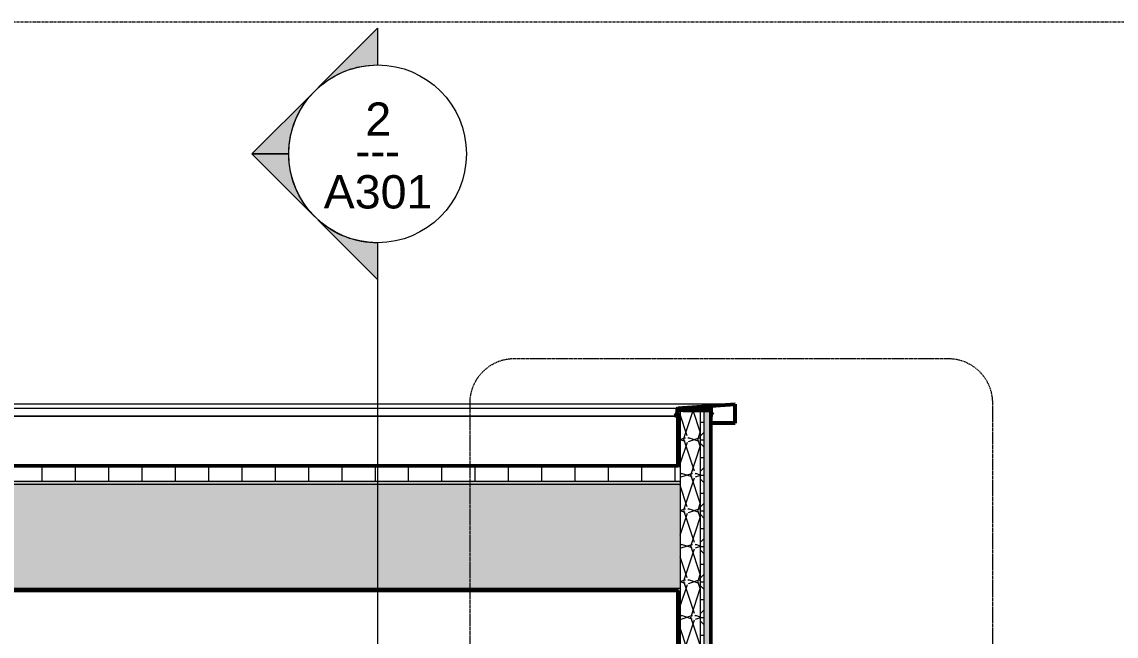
# Model space of a CAD drawing. Header units: inches. Extents: x 9661 to 16493, y -360 to 681.
# Drawn here: x 14634.7 to 14930.3, y 361 to 527 of the extents above; entities that cross this region are included whole.
import ezdxf

# ---------------------------------------------------------------- set-up
doc = ezdxf.new("R2010")
doc.units = ezdxf.units.IN
doc.header["$MEASUREMENT"] = 0
doc.linetypes.add('Aligning Line 1_8_', pattern=[0.25, 0.125, -0.125])
doc.linetypes.add('Dash Dot 3_16_', pattern=[0.3125, 0.1875, -0.0625, 0, -0.0625])
for name, color, linetype, lineweight in [('A-ANNO-SYMB-1', 150, 'Dash Dot 3_16_', 9), ('A-ROOF', 132, 'Continuous', 13), ('A-ROOF-1', 55, 'Continuous', 13), ('A-ROOF-2', 132, 'Continuous', 50), ('A-ROOF-PATT-1', 132, 'Continuous', 9), ('A-WALL', 113, 'Continuous', 13), ('A-WALL-1', 10, 'Continuous', 13), ('A-WALL-2', 55, 'Continuous', 13), ('A-WALL-4', 251, 'Continuous', 5), ('A-WALL-5', 8, 'Continuous', 5), ('A-WALL-8', 113, 'Continuous', 50), ('A-WALL-PATT-5', 111, 'Continuous', 9), ('G-ANNO-SYMB', 111, 'Aligning Line 1_8_', 9), ('G-ANNO-SYMB-1', 111, 'Continuous', 9)]:
    doc.layers.add(name, color=color, linetype=linetype, lineweight=lineweight)
doc.styles.add('Arial', font='arial.ttf', dxfattribs={"height": 9})
doc.styles.add('Century Gothic', font='ufonts.com_century-gothic.ttf', dxfattribs={"height": 9})
pattern_1 = [(0, (14217.158, 59.024), (0, 4.798), []), (315, (14217.1578, 59.024), (4.798427, 0), [6.786, -6.786]), (45, (14217.1578, 59.024), (4.798427, 0), [6.786, -6.786])]
pattern_2 = [(161.57, (14217.6378, 59.504), (-3.8399538, -1.54e-05), [0, -27.322, 3.034, 0]), (18.43, (14216.6778, 59.504), (-3.8399538, 1.54e-05), [0, -27.322, 3.034, 0]), (108.43, (14217.6378, 59.504), (1.919622, -9.6005246), [9.106, -21.25]), (71.57, (14216.6778, 59.504), (1.919622, 9.6005246), [9.106, -21.25])]
pattern_3 = [(0, (14217.158, 59.024), (30.72, 7.68), [1.267, -21.773, 1.267, -21.773, -122.88]), (0, (14217.158, 59.024), (30.72, 7.68), [-46.08, 1.267, -44.813, 1.267, -21.773, -53.76]), (0, (14217.158, 59.024), (30.72, 7.68), [-115.2, 1.267, -14.093, 1.267, -37.133]), (120, (14228.678, 62.864), (-22.011075, 22.7643), [1.267, -21.773, 1.267, -21.773, -122.88]), (120, (14228.678, 62.864), (-22.011075, 22.7643), [-46.08, 1.267, -44.813, 1.267, -21.773, -53.76]), (120, (14228.678, 62.864), (-22.011075, 22.7643), [-115.2, 1.267, -14.093, 1.267, -37.133]), (240, (14232.518, 78.224), (-8.708925, -30.4443), [1.267, -21.773, 1.267, -21.773, -122.88]), (240, (14232.518, 78.224), (-8.708925, -30.4443), [-46.08, 1.267, -44.813, 1.267, -21.773, -53.76]), (240, (14232.518, 78.224), (-8.708925, -30.4443), [-115.2, 1.267, -14.093, 1.267, -37.133])]

# ---------------------------------------------------------------- blocks, each defined once
blk = doc.blocks.new('Basic Wall _ EXT - FIBER CEMENT - SMALL - ___-2145935-BUILDING SECTION - NORTH_SOUTH - LOOKING WEST')
at = {"layer": 'A-WALL-1'}
h = blk.add_hatch(color=256, dxfattribs=at)
h.paths.add_polyline_path([(3862.5, 418.54), (3867.29, 418.54), (3867.29, 423.66), (3851.77, 422.56), (3851.67, 422.47), (3851.63, 422.23), (3851.63, 421.44), (3851.71, 421.44), (3851.75, 422.47), (3851.92, 422.53), (3867.21, 423.58), (3867.21, 418.62), (3860.73, 418.62), (3860.73, 418.54)], flags=0)
h.paths.add_polyline_path([(3851.42, 420.42), (3851.69, 420.51), (3851.8, 420.6), (3851.78, 420.64), (3851.43, 420.43)], flags=0)
h.paths.add_polyline_path([(3851.42, 420.42), (3851.26, 420.57), (3851.25, 420.63), (3851.65, 421.26), (3851.59, 421.3), (3851.11, 420.57), (3851.39, 420.43)], flags=0)
h.paths.add_polyline_path([(3851.42, 420.59), (3851.77, 421.24), (3851.74, 421.26), (3851.36, 420.63), (3851.41, 420.6)], flags=0)
h.paths.add_polyline_path([(3861.19, 420.79), (3861.25, 420.84), (3860.84, 421.5), (3860.78, 421.45)], flags=0)
h.paths.add_polyline_path([(3851.77, 421.39), (3851.85, 421.39), (3851.85, 422), (3853.2, 422.04), (3853.2, 422.08), (3851.93, 422.04), (3851.83, 421.95), (3851.77, 421.83), (3851.77, 421.63)], flags=0)
h.paths.add_polyline_path([(3860.73, 421.63), (3860.81, 421.63), (3860.78, 422.9), (3860.63, 423.08), (3860.34, 423.01), (3859.29, 422.1), (3859.34, 422.04), (3860.45, 422.99), (3860.65, 422.98), (3860.73, 422.86), (3860.73, 421.63)], flags=0)
h.paths.add_polyline_path([(3859.27, 422), (3859.29, 422.05), (3859.22, 422.04), (3859.24, 422)], flags=0)
h.paths.add_polyline_path([(3853.4, 422.16), (3853.48, 422.16), (3853.48, 422.44), (3851.92, 422.47), (3851.85, 422.27), (3851.93, 422.27), (3851.97, 422.39), (3853.4, 422.37), (3853.4, 422.23), (3852.33, 422.23), (3852.33, 422.16)], flags=0)
at = {"layer": 'A-WALL-2'}
for p, q in [((3851.85, 421.39), (3851.85, 421.83)), ((3852.02, 422), (3852.47, 422)), ((3852.47, 422), (3853.2, 422)), ((3860.73, 422), (3860.73, 421.63)), ((3860.73, 418.62), (3860.73, 418.54))]:
    blk.add_line(p, q, dxfattribs=at)
at = {"layer": 'A-WALL-8'}
for p, q in [((3867.29, 423.66), (3851.85, 422.6)), ((3851.85, 422.52), (3867.21, 423.58)), ((3860.39, 423.05), (3859.29, 422.1)), ((3859.34, 422.04), (3860.44, 422.99)), ((3860.73, 422.86), (3860.73, 422)), ((3860.81, 421.63), (3860.81, 422.86)), ((3867.21, 423.58), (3867.21, 418.62)), ((3867.29, 418.54), (3867.29, 423.66)), ((3851.59, 421.3), (3851.11, 420.57)), ((3851.11, 420.57), (3851.3, 420.45)), ((3851.22, 420.6), (3851.65, 421.26)), ((3851.35, 420.52), (3851.22, 420.6)), ((3851.74, 421.26), (3851.35, 420.63)), ((3851.35, 420.63), (3851.42, 420.59)), ((3851.42, 420.59), (3851.8, 421.22)), ((3851.78, 420.64), (3851.51, 420.51)), ((3851.55, 420.44), (3851.82, 420.57)), ((3851.63, 422.35), (3851.63, 421.44)), ((3851.71, 421.44), (3851.71, 422.35)), ((3851.77, 421.83), (3851.77, 421.39)), ((3851.82, 420.57), (3851.78, 420.64)), ((3851.92, 422.47), (3851.85, 422.27)), ((3851.85, 422.27), (3851.93, 422.24)), ((3853.48, 422.44), (3851.92, 422.47)), ((3851.93, 422.24), (3851.97, 422.39)), ((3851.97, 422.39), (3853.4, 422.37)), ((3853.2, 422.08), (3852.02, 422.08)), ((3853.4, 422.23), (3852.33, 422.23)), ((3852.33, 422.23), (3852.33, 422.16)), ((3852.33, 422.16), (3853.48, 422.16)), ((3853.2, 422), (3853.2, 422.08)), ((3853.4, 422.37), (3853.4, 422.23)), ((3853.48, 422.16), (3853.48, 422.44)), ((3859.13, 422.04), (3858.3, 422.04)), ((3858.3, 422.04), (3858.3, 421.96)), ((3858.3, 421.96), (3859.13, 421.96)), ((3860.78, 421.45), (3861.19, 420.79)), ((3861.25, 420.84), (3860.84, 421.5)), ((3861.19, 420.79), (3861.25, 420.84)), ((3867.21, 418.62), (3860.73, 418.62)), ((3860.73, 418.54), (3867.29, 418.54))]:
    blk.add_line(p, q, dxfattribs=at)
for centre, radius, start, end in [((3860.56, 422.86), 0.25, 0, 130.7229), ((3860.56, 422.86), 0.171, 0, 130.7229), ((3851.44, 420.67), 0.25, 237.9895, 295.8255), ((3851.44, 420.67), 0.171, 237.9895, 295.8255), ((3851.38, 421.44), 0.25, 327.174, 0), ((3851.88, 422.35), 0.25, 96.9295, 180), ((3851.38, 421.44), 0.329, 327.174, 0), ((3851.88, 422.35), 0.171, 97.5543, 180), ((3851.52, 421.39), 0.25, 328.5676, 0), ((3852.02, 421.83), 0.25, 90, 180), ((3851.52, 421.39), 0.329, 328.5676, 0), ((3852.02, 421.83), 0.171, 90, 180), ((3859.13, 422.29), 0.25, 270, 310.7229), ((3859.13, 422.29), 0.329, 270, 310.7229), ((3861.06, 421.63), 0.329, 180, 211.7619), ((3861.06, 421.63), 0.25, 180, 211.7619)]:
    blk.add_arc(centre, radius, start, end, dxfattribs=at)
blk = doc.blocks.new('Basic Wall _ EXT - FIBER CEMENT - SMALL - ___-2145937-BUILDING SECTION - NORTH_SOUTH - LOOKING WEST')
at = {"layer": 'A-WALL-2'}
for p, q in [((3867.29, 423.66), (2061.36, 423.66)), ((3860.56, 423.11), (3860.41, 423.11)), ((2076.8, 422.6), (3851.85, 422.6)), ((2077.21, 420.42), (3851.44, 420.42)), ((2077.53, 420.57), (3851.11, 420.57)), ((3851.23, 420.59), (3851.42, 420.59)), ((3851.24, 420.63), (3851.35, 420.63)), ((3851.44, 420.64), (3851.78, 420.64)), ((3851.7, 422.27), (3851.85, 422.27)), ((3851.71, 422.24), (3851.93, 422.24)), ((3852.33, 422.23), (3851.71, 422.23)), ((3851.71, 422.16), (3852.33, 422.16)), ((3852.02, 422.08), (3851.71, 422.08)), ((3851.75, 422.47), (3851.92, 422.47)), ((3851.97, 422.37), (3853.4, 422.37)), ((3853.2, 422.04), (3858.3, 422.04)), ((3859.28, 422), (3859.34, 422.04)), ((3860.72, 420.79), (3861.19, 420.79))]:
    blk.add_line(p, q, dxfattribs=at)
at = {"layer": 'A-WALL-2', "flags": 128}
for points in [[(3860.81, 422.86), (3860.8, 422.92), (3860.77, 422.98), (3860.74, 423.03), (3860.69, 423.07), (3860.63, 423.1), (3860.57, 423.11), (3860.51, 423.11), (3860.45, 423.09), (3860.39, 423.05)], [(3851.3, 420.45), (3851.36, 420.43), (3851.42, 420.42)], [(3851.44, 420.49), (3851.43, 420.49), (3851.39, 420.5)], [(3851.44, 420.42), (3851.49, 420.42), (3851.55, 420.44)], [(3851.63, 421.44), (3851.62, 421.39), (3851.61, 421.35), (3851.59, 421.3)], [(3851.85, 422.6), (3851.79, 422.59), (3851.73, 422.56), (3851.69, 422.52), (3851.66, 422.47), (3851.63, 422.41), (3851.63, 422.35)], [(3851.65, 421.26), (3851.68, 421.32), (3851.7, 421.38), (3851.71, 421.44)], [(3851.77, 421.39), (3851.77, 421.35), (3851.76, 421.3), (3851.74, 421.26)], [(3852.02, 422.08), (3851.96, 422.07), (3851.9, 422.05), (3851.85, 422.01), (3851.81, 421.95), (3851.78, 421.89), (3851.77, 421.83)], [(3851.8, 421.22), (3851.83, 421.28), (3851.85, 421.33)], [(3859.29, 422.1), (3859.24, 422.07), (3859.18, 422.05), (3859.13, 422.04)], [(3860.73, 421.63), (3860.73, 421.57), (3860.75, 421.51), (3860.78, 421.45)], [(3860.84, 421.5), (3860.82, 421.54), (3860.81, 421.58), (3860.81, 421.63)]]:
    blk.add_lwpolyline(points, dxfattribs=at)
blk = doc.blocks.new('Section - Section Head - Filled-22785-BUILDING SECTION - NORTH_SOUTH - LOOKING WEST')
at = {"layer": 'G-ANNO-SYMB-1'}
h = blk.add_hatch(color=256, dxfattribs=at)
edge = h.paths.add_edge_path(flags=0)
edge.add_arc((2547.82, 477.51), 24.03, 47.9216, 90)
edge.add_line((2547.82, 501.54), (2547.82, 511.45))
edge.add_line((2547.82, 511.45), (2563.93, 495.35))
h = blk.add_hatch(color=256, dxfattribs=at)
edge = h.paths.add_edge_path(flags=0)
edge.add_line((2564.79, 494.48), (2581.76, 477.51))
edge.add_line((2581.76, 477.51), (2571.82, 477.51))
edge.add_arc((2547.82, 477.51), 24, 0, 45)
h = blk.add_hatch(color=256, dxfattribs=at)
edge = h.paths.add_edge_path(flags=0)
edge.add_arc((2547.82, 477.51), 24, 315, 360)
edge.add_line((2571.82, 477.51), (2581.76, 477.51))
edge.add_line((2581.76, 477.51), (2564.79, 460.54))
h = blk.add_hatch(color=256, dxfattribs=at)
edge = h.paths.add_edge_path(flags=0)
edge.add_line((2563.93, 459.67), (2547.82, 443.57))
edge.add_line((2547.82, 443.57), (2547.82, 453.48))
edge.add_arc((2547.82, 477.51), 24.03, 270, 312.0784)
for p, q in [((2563.93, 495.35), (2547.82, 511.45)), ((2547.82, 511.45), (2547.82, 501.54)), ((2581.76, 477.51), (2564.79, 494.48)), ((2564.79, 460.54), (2581.76, 477.51)), ((2571.82, 477.51), (2581.76, 477.51)), ((2581.76, 477.51), (2571.82, 477.51)), ((2547.82, 443.57), (2563.93, 459.67)), ((2547.82, 453.48), (2547.82, 443.57))]:
    blk.add_line(p, q, dxfattribs=at)
for centre, radius, start, end in [((2547.82, 477.54), 24, 90, 270), ((2547.82, 477.54), 24, 270, 90), ((2547.82, 477.51), 24.03, 47.9216, 90), ((2547.82, 477.51), 24, 0, 45), ((2547.82, 477.51), 24, 315, 360), ((2547.82, 477.51), 24.03, 270, 312.0784)]:
    blk.add_arc(centre, radius, start, end, dxfattribs=at)

msp = doc.modelspace()

# ---------------------------------------------------------------- hatches: boundary and pattern name
at = {"layer": 'A-ROOF-1'}
msp.add_hatch(color=256, dxfattribs=at).paths.add_polyline_path([(13858.938, 406.7674), (14811.9005, 406.7674), (14811.9005, 407.0174), (13036.8505, 407.0174), (13036.8519, 406.7674), (13825.421, 406.7674)], flags=0)
at = {"layer": 'A-ROOF-PATT-1'}
h = msp.add_hatch(dxfattribs=at)
h.set_pattern_fill('FP_56', color=256, style=0, pattern_type=2)
h.set_pattern_definition([(0, (14217.158, 59.024), (0, 9), []), (90, (14217.158, 59.024), (-9, 6e-16), [])])
h.paths.add_polyline_path([(13892.455, 402.7665), (14812.5255, 402.7665), (14812.5255, 406.7674), (13036.2255, 406.7674), (13036.2255, 402.7665), (13858.938, 402.7665)], flags=0)
h = msp.add_hatch(dxfattribs=at)
h.set_pattern_fill('FP_49', color=256, style=0, pattern_type=2)
h.set_pattern_definition(pattern_1)
h.paths.add_polyline_path([(13892.455, 402.0164), (14812.5255, 402.0164), (14812.5255, 402.7665), (13036.2255, 402.7665), (13036.2255, 402.0164), (13858.938, 402.0164)], flags=0)
h = msp.add_hatch(dxfattribs=at)
h.set_pattern_fill('FP_50', color=256, style=0, pattern_type=2)
h.set_pattern_definition(pattern_2)
h.paths.add_polyline_path([(13925.972, 374), (14812.5255, 374), (14812.5255, 402.0164), (13036.2255, 402.0164), (13036.2255, 374), (13892.455, 374)], flags=0)
h = msp.add_hatch(dxfattribs=at)
h.set_pattern_fill('FP_47', color=256, style=0, pattern_type=2)
h.set_pattern_definition(pattern_3)
h.paths.add_polyline_path([(14797.414, 373.375), (14811.9005, 373.375), (14811.9005, 374), (13600.3755, 374), (13600.3755, 373.375), (14763.897, 373.375)], flags=0)
h.paths.add_polyline_path([(13036.8505, 373.375), (13480.3755, 373.375), (13480.3755, 374), (13036.8505, 374), (13036.8505, 373.3909)], flags=0)
h.paths.add_polyline_path([(13489.524, 373.375), (13537.6255, 373.375), (13537.6255, 374), (13488.3755, 374), (13488.3755, 373.375)], flags=0)
h.paths.add_polyline_path([(13543.1255, 373.375), (13592.3755, 373.375), (13592.3755, 374), (13543.1255, 374)], flags=0)
at = {"layer": 'A-WALL-4'}
msp.add_hatch(color=256, dxfattribs=at).paths.add_polyline_path([(14820.5255, 350.5), (14820.7755, 350.5009), (14820.7755, 422), (14820.5255, 422), (14820.5255, 350.5009)], flags=0)
at = {"layer": 'A-WALL-5'}
msp.add_hatch(color=256, dxfattribs=at).paths.add_polyline_path([(14820.5255, 350.5), (14820.5255, 422), (14819.0255, 422), (14819.0255, 350.5), (14819.213, 350.5)], flags=0)
at = {"layer": 'A-WALL-PATT-5'}
h = msp.add_hatch(dxfattribs=at)
h.set_pattern_fill('FP_47', color=256, style=0, pattern_type=2)
h.set_pattern_definition(pattern_3)
h.paths.add_polyline_path([(14811.9005, 350.5), (14812.5255, 350.5023), (14812.5255, 374), (14811.9005, 374), (14811.9006, 350.5009)], flags=0)
h.paths.add_polyline_path([(14812.5255, 406.7674), (14812.5255, 422), (14811.9005, 421.9615), (14811.9005, 406.7674), (14812.5246, 406.7674)], flags=0)
h = msp.add_hatch(dxfattribs=at)
h.set_pattern_fill('FP_50', color=256, style=0, pattern_type=2)
h.set_pattern_definition(pattern_2)
h.paths.add_polyline_path([(14814.1725, 350.5), (14818.0255, 350.5009), (14818.0255, 422), (14812.5255, 421.9615), (14812.5255, 350.5004), (14812.5255, 350.5)], flags=0)
h = msp.add_hatch(dxfattribs=at)
h.set_pattern_fill('FP_49', color=256, style=0, pattern_type=2)
h.set_pattern_definition(pattern_1)
h.paths.add_polyline_path([(14818.0255, 350.5), (14819.0255, 350.5009), (14819.0255, 422), (14818.0255, 421.9615), (14818.0255, 350.5009)], flags=0)

# ---------------------------------------------------------------- linework, layer by layer
at = {"layer": 'A-ANNO-SYMB-1'}
for p, q in [((14884.9502, 435.9366), (14767.6484, 435.9366)), ((14755.6484, 423.9366), (14755.6484, -139.7684)), ((14896.9502, -139.7684), (14896.9502, 423.9366))]:
    msp.add_line(p, q, dxfattribs=at)
for centre, start, end in [((14767.6484, 423.9366), 90, 180), ((14884.9502, 423.9366), 0, 90)]:
    msp.add_arc(centre, 12, start, end, dxfattribs=at)
at = {"layer": 'A-ROOF'}
for p, q in [((14812.5255, 406.7674), (13036.2255, 406.7674)), ((14812.5255, 402.7665), (13036.2255, 402.7665)), ((14812.5255, 402.0164), (13036.2255, 402.0164)), ((13036.2255, 374), (14812.5255, 374))]:
    msp.add_line(p, q, dxfattribs=at)
at = {"layer": 'A-ROOF-2'}
for p, q in [((14811.9005, 407.0174), (13036.8505, 407.0174)), ((13036.8505, 373.375), (14811.9005, 373.375))]:
    msp.add_line(p, q, dxfattribs=at)
at = {"layer": 'A-WALL'}
for p, q in [((14812.5255, 422), (14812.5255, 349.625)), ((14818.0255, 349.625), (14818.0255, 422)), ((14819.0255, 349.625), (14819.0255, 422)), ((14820.5255, 349.625), (14820.5255, 422)), ((14811.9005, 407.0174), (14811.9005, 406.7674)), ((14811.9005, 374), (14811.9005, 373.375))]:
    msp.add_line(p, q, dxfattribs=at)
at = {"layer": 'A-WALL-2'}
for p, q in [((14811.9005, 421.8287), (14811.9005, 421.3937)), ((14813.2468, 422), (14812.0757, 422)), ((14820.7755, 421.6275), (14820.7755, 422)), ((14820.7755, 418.5388), (14820.7755, 418.6175))]:
    msp.add_line(p, q, dxfattribs=at)
at = {"layer": 'A-WALL-8'}
for p, q in [((14811.9005, 422), (14811.9005, 421.8287)), ((14812.0757, 422), (14811.9005, 422)), ((14811.9005, 421.3937), (14811.9005, 407.0174)), ((14820.7755, 422), (14813.2468, 422)), ((14820.7755, 418.6175), (14820.7755, 421.6275)), ((14820.7755, 349.625), (14820.7755, 418.5388)), ((14811.9005, 373.375), (14811.9005, 349.625))]:
    msp.add_line(p, q, dxfattribs=at)
at = {"layer": 'G-ANNO-SYMB'}
msp.add_line((12886.945, 526.9531), (15032.033, 526.9531), dxfattribs=at)
at = {"layer": 'G-ANNO-SYMB-1'}
msp.add_line((14730.7755, 467.281), (14730.7755, -165.909), dxfattribs=at)

# ---------------------------------------------------------------- block references
at = {"layer": 'A-WALL-2'}
for name in ['Basic Wall _ EXT - FIBER CEMENT - SMALL - ___-2145937-BUILDING SECTION - NORTH_SOUTH - LOOKING WEST', 'Basic Wall _ EXT - FIBER CEMENT - SMALL - ___-2145935-BUILDING SECTION - NORTH_SOUTH - LOOKING WEST']:
    msp.add_blockref(name, (10960.0518, 0), dxfattribs=at)
at = {"layer": 'G-ANNO-SYMB-1', "extrusion": (0, 0, -1)}
msp.add_blockref('Section - Section Head - Filled-22785-BUILDING SECTION - NORTH_SOUTH - LOOKING WEST', (-17278.5967, 13.7723), dxfattribs=at)

# ---------------------------------------------------------------- texts
at = {"layer": 'G-ANNO-SYMB-1', "char_height": 9, "attachment_point": 1}
for s, insert, width, style in [('2', (14727.4546, 505.1897), 8.484, 'Arial'), ('---', (14724.8032, 496.683), 15.453, 'Century Gothic'), ('A301', (14716.2105, 485.5534), 35.754, 'Arial')]:
    msp.add_mtext(s, dxfattribs=dict(at, insert=insert, width=width, style=style))

doc.saveas('drawing.dxf')
